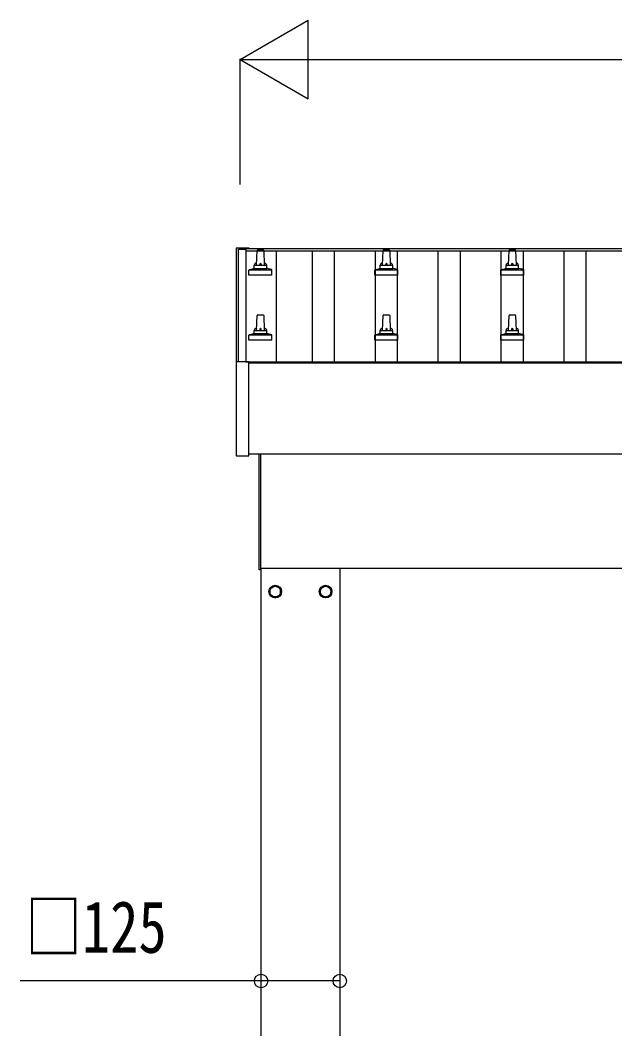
# Model space of a CAD drawing. Units: millimetres, scale not verified. Extents: x -10512 to 10512, y -7425 to 7425.
# Drawn here: x -9277 to -8333, y -2804 to -1204 of the extents above; entities that cross this region are included whole.
import ezdxf
from ezdxf.enums import TextEntityAlignment as Align

# ---------------------------------------------------------------- set-up
doc = ezdxf.new("R2010")
doc.units = ezdxf.units.MM
doc.header["$LTSCALE"] = 30
for name, color, linetype in [('0-4_YKK_13', 4, 'Continuous'), ('0-5_YKK_A1', 4, 'Continuous'), ('0-6_YKK_D', 6, 'Continuous')]:
    doc.layers.add(name, color=color, linetype=linetype)
doc.styles.add('ＭＳ ゴシック', font='')
doc.styles.get('ＭＳ ゴシック').set_extended_font_data('MS Gothic')

msp = doc.modelspace()

# ---------------------------------------------------------------- linework, layer by layer
at = {"layer": '0-4_YKK_13'}
for p, q in [((-8934.25, -1565.39), (-8934.25, -1565.99)), ((-8934.25, -1565.99), (-8934.25, -1746.45)), ((-8933.25, -1564.87), (-8915.25, -1564.87)), ((-8914.25, -1565.99), (-8914.25, -1565.39)), ((-8914.25, -1566.05), (-8914.25, -1565.99)), ((-8900.22, -1568.07), (-8891.68, -1568.07)), ((-8700.22, -1568.07), (-8691.68, -1568.07)), ((-8500.22, -1568.07), (-8491.68, -1568.07)), ((-8901.95, -1592.57), (-8901.22, -1569.05)), ((-8890.68, -1569.05), (-8889.95, -1592.57)), ((-8701.95, -1592.57), (-8701.22, -1569.05)), ((-8690.68, -1569.05), (-8689.95, -1592.57)), ((-8501.95, -1592.57), (-8501.22, -1569.05)), ((-8490.68, -1569.05), (-8489.95, -1592.57)), ((-8914.2, -1608.07), (-8914.2, -1600.36)), ((-8913.82, -1599.57), (-8878.08, -1599.57)), ((-8913.44, -1599.39), (-8906.71, -1597.76)), ((-8906.33, -1597.57), (-8885.57, -1597.57)), ((-8905.95, -1596.79), (-8905.95, -1592.57)), ((-8904.95, -1592.57), (-8886.95, -1592.57)), ((-8885.95, -1596.79), (-8885.95, -1592.57)), ((-8878.46, -1599.39), (-8885.19, -1597.76)), ((-8877.7, -1608.07), (-8877.7, -1600.36)), ((-8714.2, -1608.07), (-8714.2, -1600.36)), ((-8713.82, -1599.57), (-8678.08, -1599.57)), ((-8713.44, -1599.39), (-8706.71, -1597.76)), ((-8706.33, -1597.57), (-8685.57, -1597.57)), ((-8705.95, -1596.79), (-8705.95, -1592.57)), ((-8704.95, -1592.57), (-8686.95, -1592.57)), ((-8685.95, -1596.79), (-8685.95, -1592.57)), ((-8678.46, -1599.39), (-8685.19, -1597.76)), ((-8677.7, -1608.07), (-8677.7, -1600.36)), ((-8514.2, -1608.07), (-8514.2, -1600.36)), ((-8513.82, -1599.57), (-8478.08, -1599.57)), ((-8513.44, -1599.39), (-8506.71, -1597.76)), ((-8506.33, -1597.57), (-8485.57, -1597.57)), ((-8505.95, -1596.79), (-8505.95, -1592.57)), ((-8504.95, -1592.57), (-8486.95, -1592.57)), ((-8485.95, -1596.79), (-8485.95, -1592.57)), ((-8478.46, -1599.39), (-8485.19, -1597.76)), ((-8477.7, -1608.07), (-8477.7, -1600.36)), ((-8877.7, -1608.07), (-8914.2, -1608.07)), ((-8677.7, -1608.07), (-8714.2, -1608.07)), ((-8477.7, -1608.07), (-8514.2, -1608.07)), ((-8901.95, -1695.91), (-8901.22, -1672.38)), ((-8900.22, -1671.41), (-8891.68, -1671.41)), ((-8890.68, -1672.38), (-8889.95, -1695.91)), ((-8701.95, -1695.91), (-8701.22, -1672.38)), ((-8700.22, -1671.41), (-8691.68, -1671.41)), ((-8690.68, -1672.38), (-8689.95, -1695.91)), ((-8501.95, -1695.91), (-8501.22, -1672.38)), ((-8500.22, -1671.41), (-8491.68, -1671.41)), ((-8490.68, -1672.38), (-8489.95, -1695.91)), ((-8905.95, -1700.12), (-8905.95, -1695.91)), ((-8904.95, -1695.91), (-8886.95, -1695.91)), ((-8885.95, -1700.12), (-8885.95, -1695.91)), ((-8705.95, -1700.12), (-8705.95, -1695.91)), ((-8704.95, -1695.91), (-8686.95, -1695.91)), ((-8685.95, -1700.12), (-8685.95, -1695.91)), ((-8505.95, -1700.12), (-8505.95, -1695.91)), ((-8504.95, -1695.91), (-8486.95, -1695.91)), ((-8485.95, -1700.12), (-8485.95, -1695.91)), ((-8914.2, -1711.41), (-8914.2, -1703.69)), ((-8877.7, -1711.41), (-8914.2, -1711.41)), ((-8913.82, -1702.91), (-8878.08, -1702.91)), ((-8913.44, -1702.72), (-8906.71, -1701.09)), ((-8906.33, -1700.91), (-8885.57, -1700.91)), ((-8878.46, -1702.72), (-8885.19, -1701.09)), ((-8877.7, -1711.41), (-8877.7, -1703.69)), ((-8714.2, -1711.41), (-8714.2, -1703.69)), ((-8677.7, -1711.41), (-8714.2, -1711.41)), ((-8713.82, -1702.91), (-8678.08, -1702.91)), ((-8713.44, -1702.72), (-8706.71, -1701.09)), ((-8706.33, -1700.91), (-8685.57, -1700.91)), ((-8678.46, -1702.72), (-8685.19, -1701.09)), ((-8677.7, -1711.41), (-8677.7, -1703.69)), ((-8514.2, -1711.41), (-8514.2, -1703.69)), ((-8477.7, -1711.41), (-8514.2, -1711.41)), ((-8513.82, -1702.91), (-8478.08, -1702.91)), ((-8513.44, -1702.72), (-8506.71, -1701.09)), ((-8506.33, -1700.91), (-8485.57, -1700.91)), ((-8478.46, -1702.72), (-8485.19, -1701.09)), ((-8477.7, -1711.41), (-8477.7, -1703.69)), ((-8934.25, -1746.46), (-8934.25, -1894.46)), ((-8933.25, -1745.96), (-8933.75, -1745.96)), ((-8915.25, -1745.96), (-8933.25, -1745.96)), ((-8914.75, -1745.96), (-8915.25, -1745.96)), ((-8914.25, -1894.46), (-8914.25, -1746.46)), ((-8933.75, -1894.96), (-8914.75, -1894.96)), ((-8897.95, -2076), (-8897.95, -1892.33)), ((-8895.95, -1892.33), (-8895.95, -2076)), ((-8895.95, -2076), (-8897.95, -2076)), ((-8863.85, -2110.25), (-8863.95, -2110.25)), ((-8863.85, -2110.75), (-8863.95, -2110.75)), ((-8801.05, -2110.25), (-8800.95, -2110.25)), ((-8801.05, -2110.75), (-8800.95, -2110.75))]:
    msp.add_line(p, q, dxfattribs=at)
for points in [[(-8934.25, -1565.39), (-8934.22, -1565.2), (-8934.14, -1565.07), (-8934.05, -1564.99), (-8933.97, -1564.93), (-8933.89, -1564.9), (-8933.84, -1564.89), (-8933.8, -1564.89), (-8933.76, -1564.88), (-8933.57, -1564.87), (-8933.39, -1564.87), (-8933.25, -1564.87)], [(-8915.25, -1564.87), (-8915.06, -1564.87), (-8914.89, -1564.87), (-8914.75, -1564.88), (-8914.68, -1564.89), (-8914.62, -1564.9), (-8914.53, -1564.94), (-8914.4, -1565.04), (-8914.31, -1565.17), (-8914.3, -1565.19)]]:
    msp.add_lwpolyline(points, dxfattribs=at)
for points in [[(-8872.45, -2100.69), (-8880.95, -2105.59), (-8880.95, -2115.41), (-8872.45, -2120.31), (-8863.95, -2115.41), (-8863.95, -2105.59)], [(-8792.45, -2100.69), (-8783.95, -2105.59), (-8783.95, -2115.41), (-8792.45, -2120.31), (-8800.95, -2115.41), (-8800.95, -2105.59)]]:
    msp.add_lwpolyline(points, close=True, dxfattribs=at)
for centre, radius in [((-8872.45, -2110.5), 10), ((-8872.45, -2110.5), 8.5), ((-8792.45, -2110.5), 10), ((-8792.45, -2110.5), 8.5)]:
    msp.add_circle(centre, radius, dxfattribs=at)
for centre, radius, start, end in [((-8914.75, -1565.39), 0.499, 0.00068, 23.5008), ((-8900.22, -1569.07), 1, 90, 178.60509), ((-8891.68, -1569.07), 1, 1.39491, 90), ((-8700.22, -1569.07), 1, 90, 178.60509), ((-8691.68, -1569.07), 1, 1.39491, 90), ((-8500.22, -1569.07), 1, 90, 178.60509), ((-8491.68, -1569.07), 1, 1.39491, 90), ((-8913.2, -1600.36), 1, 103.62699, 180), ((-8906.95, -1596.79), 1, 283.62699, 0), ((-8901.87, -1593.21), 4.13, 90, 171.17633), ((-8904.95, -1593.57), 1, 90, 180), ((-8892.62, -1592.57), 4.83, 133.60282, 180), ((-8899.28, -1592.57), 4.83, 0, 46.39718), ((-8890.04, -1593.21), 4.13, 8.82367, 90), ((-8886.95, -1593.57), 1, 0, 90), ((-8884.95, -1596.79), 1, 180, 256.37301), ((-8878.7, -1600.36), 1, 0, 76.37301), ((-8713.2, -1600.36), 1, 103.62699, 180), ((-8706.95, -1596.79), 1, 283.62699, 0), ((-8701.87, -1593.21), 4.13, 90, 171.17633), ((-8704.95, -1593.57), 1, 90, 180), ((-8692.62, -1592.57), 4.83, 133.60282, 180), ((-8699.28, -1592.57), 4.83, 0, 46.39718), ((-8690.04, -1593.21), 4.13, 8.82367, 90), ((-8686.95, -1593.57), 1, 0, 90), ((-8684.95, -1596.79), 1, 180, 256.37301), ((-8678.7, -1600.36), 1, 0, 76.37301), ((-8513.2, -1600.36), 1, 103.62699, 180), ((-8506.95, -1596.79), 1, 283.62699, 0), ((-8501.87, -1593.21), 4.13, 90, 171.17633), ((-8504.95, -1593.57), 1, 90, 180), ((-8492.62, -1592.57), 4.83, 133.60282, 180), ((-8499.28, -1592.57), 4.83, 0, 46.39718), ((-8490.04, -1593.21), 4.13, 8.82367, 90), ((-8486.95, -1593.57), 1, 0, 90), ((-8484.95, -1596.79), 1, 180, 256.37301), ((-8478.7, -1600.36), 1, 0, 76.37301), ((-8900.22, -1672.41), 1, 90, 178.60509), ((-8891.68, -1672.41), 1, 1.39491, 90), ((-8700.22, -1672.41), 1, 90, 178.60509), ((-8691.68, -1672.41), 1, 1.39491, 90), ((-8500.22, -1672.41), 1, 90, 178.60509), ((-8491.68, -1672.41), 1, 1.39491, 90), ((-8901.87, -1696.54), 4.13, 90, 171.17633), ((-8904.95, -1696.91), 1, 90, 180), ((-8892.62, -1695.91), 4.83, 133.60282, 180), ((-8899.28, -1695.91), 4.83, 0, 46.39718), ((-8890.04, -1696.54), 4.13, 8.82367, 90), ((-8886.95, -1696.91), 1, 0, 90), ((-8701.87, -1696.54), 4.13, 90, 171.17633), ((-8704.95, -1696.91), 1, 90, 180), ((-8692.62, -1695.91), 4.83, 133.60282, 180), ((-8699.28, -1695.91), 4.83, 0, 46.39718), ((-8690.04, -1696.54), 4.13, 8.82367, 90), ((-8686.95, -1696.91), 1, 0, 90), ((-8501.87, -1696.54), 4.13, 90, 171.17633), ((-8504.95, -1696.91), 1, 90, 180), ((-8492.62, -1695.91), 4.83, 133.60282, 180), ((-8499.28, -1695.91), 4.83, 0, 46.39718), ((-8490.04, -1696.54), 4.13, 8.82367, 90), ((-8486.95, -1696.91), 1, 0, 90), ((-8913.2, -1703.69), 1, 103.62699, 180), ((-8906.95, -1700.12), 1, 283.62699, 0), ((-8884.95, -1700.12), 1, 180, 256.37301), ((-8878.7, -1703.69), 1, 0, 76.37301), ((-8713.2, -1703.69), 1, 103.62699, 180), ((-8706.95, -1700.12), 1, 283.62699, 0), ((-8684.95, -1700.12), 1, 180, 256.37301), ((-8678.7, -1703.69), 1, 0, 76.37301), ((-8513.2, -1703.69), 1, 103.62699, 180), ((-8506.95, -1700.12), 1, 283.62699, 0), ((-8484.95, -1700.12), 1, 180, 256.37301), ((-8478.7, -1703.69), 1, 0, 76.37301), ((-8933.75, -1746.46), 0.5, 90, 180), ((-8914.75, -1746.46), 0.5, 0, 90), ((-8933.75, -1894.46), 0.5, 180, 270), ((-8914.75, -1894.46), 0.5, 270, 0), ((-8872.45, -2110.5), 8.6, 171.25399, 188.74601), ((-8872.45, -2110.5), 8.6, 111.25399, 128.74601), ((-8872.45, -2110.5), 8.6, 51.25399, 68.74601), ((-8872.45, -2110.5), 8.6, 1.66581, 8.74601), ((-8872.45, -2110.5), 8.6, 351.25399, 358.33419), ((-8792.45, -2110.5), 8.6, 171.25399, 178.33419), ((-8792.45, -2110.5), 8.6, 181.66581, 188.74601), ((-8792.45, -2110.5), 8.6, 111.25399, 128.74601), ((-8792.45, -2110.5), 8.6, 51.25399, 68.74601), ((-8792.45, -2110.5), 8.6, 351.25399, 8.74601), ((-8872.45, -2110.5), 8.6, 231.25399, 248.74601), ((-8872.45, -2110.5), 8.6, 291.25399, 308.74601), ((-8792.45, -2110.5), 8.6, 231.25399, 248.74601), ((-8792.45, -2110.5), 8.6, 291.25399, 308.74601)]:
    msp.add_arc(centre, radius, start, end, dxfattribs=at)
at = {"layer": '0-5_YKK_A1'}
for p, q in [((-8930.95, -1567.02), (-8918.95, -1567.02)), ((-8930.95, -1745.96), (-8930.95, -1567.02)), ((-8918.95, -1566.05), (-5872.95, -1566.05)), ((-8918.95, -1566.05), (-8918.95, -1569.64)), ((-8918.95, -1567.02), (-8918.95, -1745.96)), ((-8918.95, -1569.64), (-5872.95, -1569.64)), ((-8870.95, -1569.64), (-8870.95, -1745.9)), ((-8813.45, -1745.66), (-8813.45, -1569.64)), ((-8778.45, -1745.66), (-8778.45, -1569.64)), ((-8713.45, -1745.66), (-8713.45, -1569.64)), ((-8678.45, -1745.66), (-8678.45, -1569.64)), ((-8613.45, -1745.66), (-8613.45, -1569.64)), ((-8578.45, -1745.66), (-8578.45, -1569.64)), ((-8513.45, -1745.66), (-8513.45, -1569.64)), ((-8478.45, -1745.66), (-8478.45, -1569.64)), ((-8413.45, -1745.66), (-8413.45, -1569.64)), ((-8378.45, -1745.66), (-8378.45, -1569.64)), ((-8918.95, -1745.9), (-5872.95, -1745.9)), ((-8914.25, -1747.46), (-5877.65, -1747.46)), ((-5877.65, -1892.33), (-8914.25, -1892.33)), ((-8895.95, -2073.5), (-5989.99, -2073.5)), ((-8894.95, -4873.5), (-8894.95, -2073.5)), ((-8769.95, -2073.5), (-8769.95, -4873.5))]:
    msp.add_line(p, q, dxfattribs=at)
at = {"layer": '0-6_YKK_D'}
for p, q in [((-8928.23, -1266.05), (-8819.97, -1203.55)), ((-8819.97, -1328.55), (-8819.97, -1203.55)), ((-8928.23, -1464.43), (-8928.23, -1265.05)), ((-8928.23, -1266.05), (-8819.97, -1328.55)), ((-8928.23, -1266.05), (-8711.72, -1266.05)), ((-8803.23, -1266.05), (-5983.23, -1266.05)), ((-8894.95, -2728.5), (-8894.95, -2729.5))]:
    msp.add_line(p, q, dxfattribs=at)
msp.add_lwpolyline([(-8769.95, -2728.5), (-8894.95, -2728.5), (-9277.45, -2728.5)], dxfattribs=at)
for centre in [(-8894.95, -2728.5), (-8769.95, -2728.5)]:
    msp.add_circle(centre, 10.62, dxfattribs=at)

# ---------------------------------------------------------------- texts
at = {"layer": '0-6_YKK_D', "style": 'ＭＳ ゴシック', "width": 0.8}
msp.add_text('□125', height=82.48, dxfattribs=at).set_placement((-9269.45, -2708.5), align=Align.BOTTOM_LEFT)

doc.saveas('drawing.dxf')
